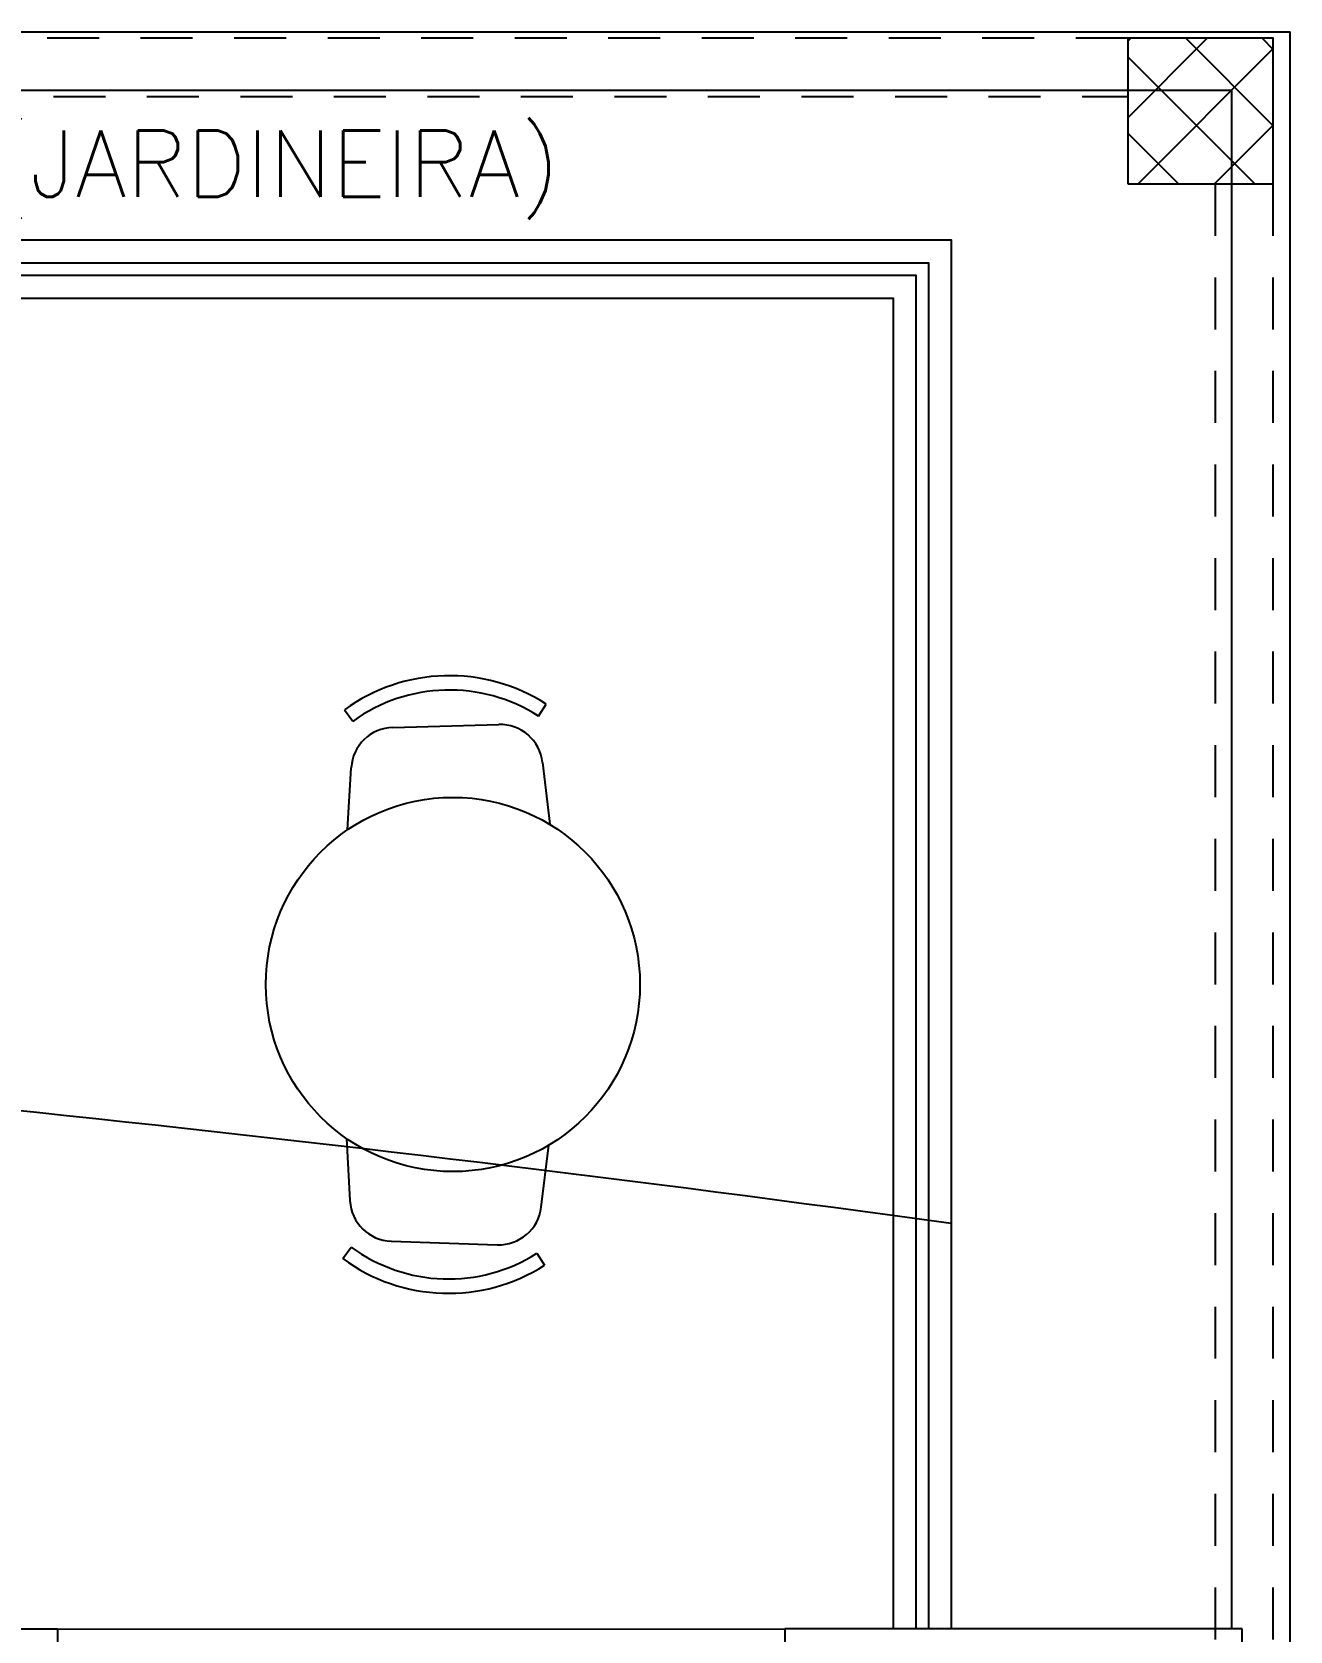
# Model space of a CAD drawing. Header units: millimetres. Extents: x 188.6 to 263.2, y 40.1 to 120.1.
# Drawn here: x 258.752 to 261.779, y 58.742 to 62.587 of the extents above; entities that cross this region are included whole.
import ezdxf

# ---------------------------------------------------------------- set-up
doc = ezdxf.new("R2010")
doc.units = ezdxf.units.MM
doc.linetypes.add('HIDDEN2', pattern=[0.1875, 0.125, -0.0625])
for name, color, linetype in [('ARQ', 8, 'Continuous'), ('ARQ-BASE', 8, 'Continuous'), ('ESTR-PILARES', 11, 'Continuous'), ('ESTR-VIGAS', 11, 'HIDDEN2'), ('ESTRUTURA', 7, 'Continuous'), ('INC-CORRIMÃO', 7, 'Continuous')]:
    doc.layers.add(name, color=color, linetype=linetype)
doc.styles.add('60-75', font='romans.shx', dxfattribs={"height": 0.12})

# ---------------------------------------------------------------- blocks, each defined once
blk = doc.blocks.new('ESTR-1TP-29.09.2016')
at = {"layer": 'ESTR-PILARES'}
for p, q in [((58.0674, 24.7042), (58.2584, 24.8952)), ((58.0674, 24.8881), (58.0746, 24.8952)), ((58.2068, 24.8952), (58.4174, 24.6845)), ((58.3907, 24.8952), (58.4174, 24.8684)), ((58.0674, 24.8507), (58.373, 24.5452)), ((58.0922, 24.5452), (58.4174, 24.8704)), ((58.2424, 24.7202), (58.2424, 24.7202)), ((58.2761, 24.5452), (58.4174, 24.6865)), ((58.0674, 24.6668), (58.1891, 24.5452))]:
    blk.add_line(p, q, dxfattribs=at)
blk.add_lwpolyline([(58.0674, 24.5452), (58.4174, 24.5452), (58.4174, 24.8952), (58.0674, 24.8952), (58.0674, 24.5452)], dxfattribs=at)
at = {"layer": 'ESTR-VIGAS'}
for points in [[(58.0674, 24.8952), (48.3824, 24.8952)], [(49.1824, 24.7552), (58.0674, 24.7552)], [(58.2774, 24.5452), (58.2774, 21.0452)], [(58.4174, 21.0452), (58.4174, 24.5452)]]:
    blk.add_lwpolyline(points, dxfattribs=at)
blk = doc.blocks.new('arq-3pav')
at = {"layer": 'ARQ'}
for p, q in [((36.5003, 22.33), (56.7703, 22.33)), ((56.7703, 9.6347), (56.7703, 22.33)), ((36.6403, 22.19), (56.6303, 22.19)), ((56.6303, 18.49), (56.6303, 22.19)), ((54.4952, 20.7003), (54.5154, 20.6725)), ((54.9623, 20.6847), (54.981, 20.7136)), ((54.6119, 20.6579), (54.8668, 20.6648)), ((54.9721, 20.5734), (54.9891, 20.4248)), ((54.5028, 20.4115), (54.5117, 20.5609)), ((54.5006, 19.6694), (54.5086, 19.5199)), ((54.9688, 19.5046), (54.9868, 19.6532)), ((54.6082, 19.4223), (54.863, 19.4138)), ((54.4912, 19.3806), (54.5115, 19.4083)), ((54.9584, 19.3934), (54.9769, 19.3644)), ((53.8052, 18.4899), (53.6852, 18.4899)), ((53.8052, 18.4899), (53.8051, 18.31)), ((55.5552, 18.489), (53.8052, 18.4899)), ((56.6553, 18.49), (55.5552, 18.49)), ((55.5552, 18.49), (55.5552, 18.31)), ((56.6553, 12.85), (56.6553, 18.49))]:
    blk.add_line(p, q, dxfattribs=at)
for points in [[(37.3153, 18.4898), (37.3153, 21.83), (55.9553, 21.83), (55.9553, 18.49)], [(37.3703, 18.4898), (37.3703, 21.775), (55.9003, 21.775), (55.9003, 18.49)], [(37.4003, 18.4898), (37.4003, 21.745), (55.8703, 21.745), (55.8703, 18.49)], [(37.4553, 18.4898), (37.4553, 21.69), (55.8153, 21.69), (55.8153, 18.49)]]:
    blk.add_lwpolyline(points, dxfattribs=at)
blk.add_circle((54.7563, 20.0397), 0.45, dxfattribs=at)
for centre, radius, start, end in [((54.7478, 20.3519), 0.4303, 57.182, 125.9427), ((54.7478, 20.3519), 0.3959, 57.182, 125.9427), ((54.6147, 20.5547), 0.1032, 91.5624, 176.5926), ((54.8696, 20.5617), 0.1032, 6.5321, 91.5624), ((46.7102, -47.5128), 67.6125, 82.140962, 89.894307), ((54.6116, 19.5254), 0.1032, 183.0605, 268.0907), ((54.8664, 19.517), 0.1032, 268.0907, 353.121), ((54.7459, 19.7275), 0.4303, 233.7104, 302.4711), ((54.7459, 19.7275), 0.3959, 233.7104, 302.4711)]:
    blk.add_arc(centre, radius, start, end, dxfattribs=at)
at = {"layer": 'ESTRUTURA'}
blk.add_blockref('ESTR-1TP-29.09.2016', (-1.6874, -2.5802), dxfattribs=at)

msp = doc.modelspace()

# ---------------------------------------------------------------- block references
msp.add_blockref('arq-3pav', (205.0084, 40.2568))

# ---------------------------------------------------------------- next in the draw order: linework, layer by layer
at = {"layer": 'INC-CORRIMÃO'}
for p, q in [((251.8434, 62.0318), (260.9088, 62.0318)), ((260.9088, 62.0318), (260.9088, 58.7468)), ((251.8434, 62.0018), (260.8788, 62.0018)), ((260.8788, 62.0018), (260.8788, 58.7468))]:
    msp.add_line(p, q, dxfattribs=at)

# ---------------------------------------------------------------- next in the draw order: block references
at = {"layer": 'ESTRUTURA'}
msp.add_blockref('ESTR-1TP-29.09.2016', (203.3211, 37.6766), dxfattribs=at)

# ---------------------------------------------------------------- next in the draw order: texts
at = {"layer": 'ARQ-BASE', "color": 8, "style": '60-75'}
msp.add_text('LAJE IMPERM. (JARDINEIRA)', height=0.16, dxfattribs=at).set_placement((257.0801, 62.1903))

doc.saveas('drawing.dxf')
